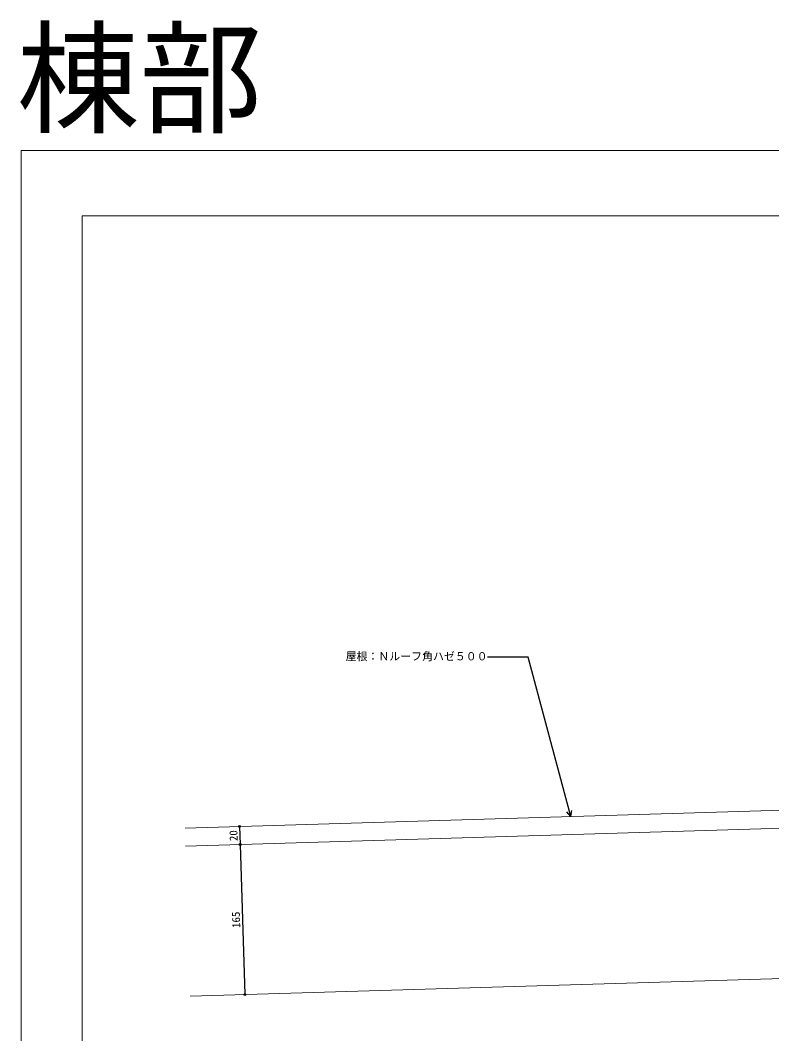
# Model space of a CAD drawing. Units: millimetres at full size, sheet at 1:3. Extents: x -1263 to 1258, y -891 to 1034.
# Drawn here: x -1263 to -437, y -80 to 1034 of the extents above; entities that cross this region are included whole.
import ezdxf
from ezdxf.enums import TextEntityAlignment as Align

# ---------------------------------------------------------------- set-up
doc = ezdxf.new("R2010")
doc.units = ezdxf.units.MM
doc.header["$LTSCALE"] = 3
for name, color, linetype, lineweight in [('0-0_補助1', 4, 'Continuous', 5), ('0-4_寸法線1', 5, 'Continuous', 25), ('0-6_名称1', 5, 'Continuous', 25), ('0-B_屋根1', 6, 'Continuous', 20), ('5-B_枠2', 4, 'Continuous', 5)]:
    doc.layers.add(name, color=color, linetype=linetype, lineweight=lineweight)
doc.layers.add('D-C_補助線1', color=4, linetype='Continuous')
doc.styles.add('ＭＳ ゴシック', font='')
doc.styles.get('ＭＳ ゴシック').set_extended_font_data('MS Gothic')

msp = doc.modelspace()

# ---------------------------------------------------------------- linework, layer by layer
at = {"layer": '0-0_補助1'}
msp.add_lwpolyline([(1191.647, 819), (-1194.647, 819), (-1194.647, -819)], dxfattribs=at)
at = {"layer": '0-4_寸法線1'}
for p, q in [((-1021.5, 148.203), (-1020.9, 128.212)), ((-1020.9, 128.212), (-1015.952, -36.713))]:
    msp.add_line(p, q, dxfattribs=at)
for centre in [(-1021.5, 148.203), (-1020.9, 128.212), (-1020.9, 128.212), (-1015.952, -36.713)]:
    msp.add_circle(centre, 1.05, dxfattribs=at)
at = {"layer": '0-6_名称1'}
for q in [(-662.019, 164.14), (-656.224, 165.693)]:
    msp.add_line((-657.569, 159.121), q, dxfattribs=at)
msp.add_lwpolyline([(-657.569, 159.121), (-704.438, 334.038), (-748.962, 334.038)], dxfattribs=at)
at = {"layer": '0-B_屋根1'}
for p, q in [((-363.307, 167.949), (-1081.5, 146.403)), ((-26.448, 158.046), (-1080.9, 126.412)), ((-21.5, -6.88), (-1075.952, -38.513))]:
    msp.add_line(p, q, dxfattribs=at)
at = {"layer": '5-B_枠2'}
msp.add_lwpolyline([(-1261.5, 891), (1258.5, 891), (1258.5, -891), (-1261.5, -891)], close=True, dxfattribs=at)

# ---------------------------------------------------------------- texts
at = {"layer": '0-4_寸法線1', "style": 'ＭＳ ゴシック'}
for s, p in [('20', (-1021.02, 132.211)), ('165', (-1018.157, 36.754))]:
    msp.add_text(s, height=8.798, rotation=91.718, dxfattribs=at).set_placement(p, align=Align.BOTTOM_LEFT)
at = {"layer": '0-6_名称1', "style": 'ＭＳ ゴシック'}
msp.add_text('屋根：Ｎルーフ角ハゼ５００', height=8.798, dxfattribs=at).set_placement((-904.962, 328.038), align=Align.BOTTOM_LEFT)
at = {"layer": 'D-C_補助線1', "style": 'ＭＳ ゴシック'}
msp.add_text('棟部', height=98.97, dxfattribs=at).set_placement((-1266.54, 891), align=Align.BOTTOM_LEFT)

doc.saveas('drawing.dxf')
